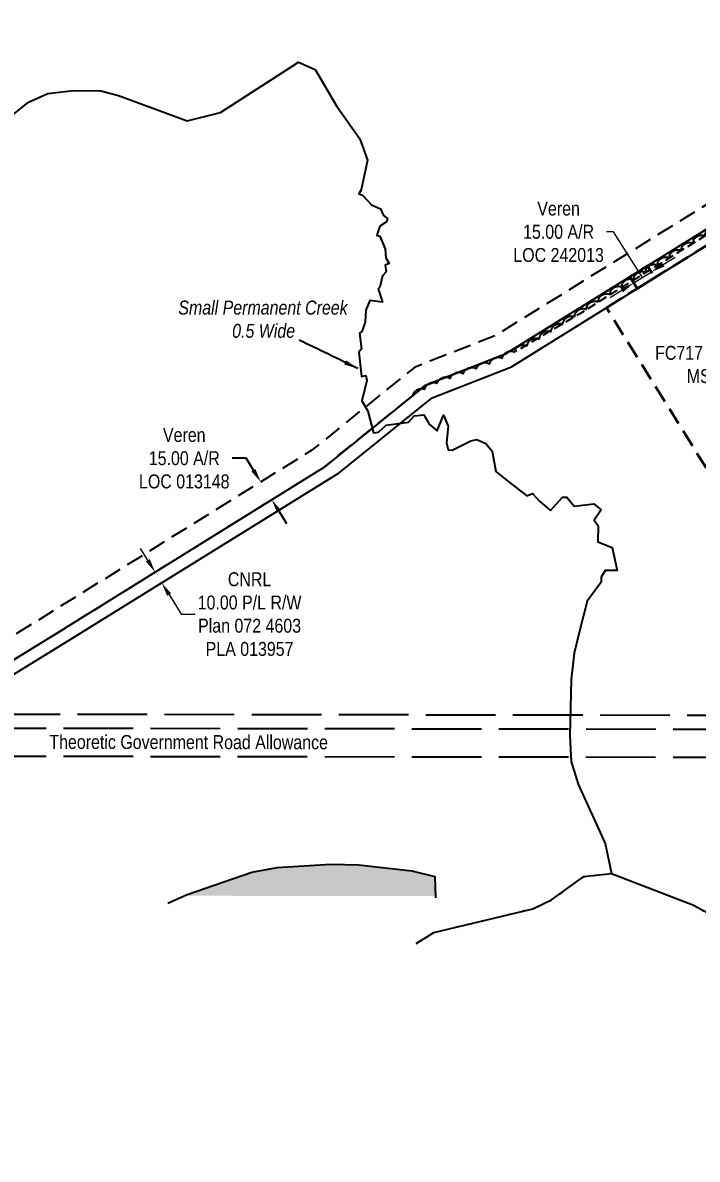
# Model space of a CAD drawing. Extents: x 487965 to 496519, y 6039746 to 6047500.
# Drawn here: x 490409 to 490893, y 6042283 to 6043098 of the extents above; entities that cross this region are included whole.
import ezdxf
from ezdxf.enums import TextEntityAlignment as Align

# ---------------------------------------------------------------- set-up
doc = ezdxf.new("R2010")
doc.units = 0
doc.header["$LTSCALE"] = 5
doc.header["$PDSIZE"] = 0.5
for name, pattern in [('0', [1, 1, 0]), ('foc-ACCESSROAD', [3.75, 2.5, -1.25]), ('foc-UNSURVEYED', [12.5, 10, -2.5]), ('foc-WHEELTRACKS', [2, 0.4, -1.6]), ('UG_PIPE', [1.875, 1.25, -0.625])]:
    doc.linetypes.add(name, pattern=pattern)
doc.layers.get('Defpoints').update_dxf_attribs({"color": 9})
for name, color, linetype in [('AS-PIPE-UG', 44, 'UG_PIPE'), ('C-AR', 13, 'foc-ACCESSROAD'), ('C-WS', 13, 'foc-ACCESSROAD'), ('F-RW', 190, 'Continuous'), ('L-ROAD-T', 7, 'Continuous'), ('L-USEC', 7, 'foc-UNSURVEYED'), ('T-BUSH', 110, '0'), ('T-WATER', 160, 'Continuous'), ('T-WATER-H', 133, 'Continuous'), ('T-WATER-P3', 160, 'foc-WHEELTRACKS'), ('T-WATER-T', 170, 'Continuous')]:
    doc.layers.add(name, color=color, linetype=linetype)
for name, color, linetype, lineweight in [('C-AR-T', 13, 'Continuous', 9), ('C-WS-T', 13, 'Continuous', 9), ('F-RW-T', 190, 'Continuous', 9)]:
    doc.layers.add(name, color=color, linetype=linetype, lineweight=lineweight)
doc.styles.add('80CG', font='ARIALN.TTF', dxfattribs={"height": 10})
doc.styles.add('80L', font='ARIALN.TTF', dxfattribs={"height": 10})
doc.styles.add('foc-LtypeFont', font='ARIALN.TTF', dxfattribs={"height": 7.35})
doc.linetypes.add('foc-TOPO-flowdirection-NOLINE', pattern='A,0,[">",foc-LtypeFont,S=0.3,R=0,X=0,Y=-0.945],-20,[">",foc-LtypeFont,S=0.3,R=0,X=0,Y=-0.945],0', length=20)
doc.dimstyles.new('Compass 5 000', dxfattribs={"dimscale": 5, "dimtxt": 9, "dimasz": 2, "dimexe": 0.2, "dimexo": 0.0625, "dimgap": 0.5, "dimtad": 0, "dimtih": 1, "dimtoh": 1, "dimzin": 0, "dimdsep": 46, "dimtxsty": '80CG', "dimcen": 0.1, "dimse1": 1, "dimse2": 1, "dimclrd": 256, "dimclrt": 256, "dimaunit": 1, "dimadec": 4, "dimazin": 0, "dimtfac": 0.06, "dimtofl": 0, "dimtmove": 0, "dimatfit": 1, "dimfxl": 0.2, "dimtolj": 1, "dimtzin": 0, "dimlwd": -1, "dimarcsym": 0})

# ---------------------------------------------------------------- blocks, each defined once
blk = doc.blocks.new('*D60')
at = {"layer": 'C-AR', "transparency": 16777216}
for p, q in [((490569.47, 6042785.59), (490559.47, 6042785.59)), ((490574.74, 6042777.1), (490569.47, 6042785.59)), ((490593.21, 6042747.37), (490598.48, 6042738.88))]:
    blk.add_line(p, q, dxfattribs=at)
for points in [[(490576.16, 6042777.98), (490573.33, 6042776.22), (490580.02, 6042768.6)], [(490594.62, 6042748.25), (490591.79, 6042746.49), (490587.93, 6042755.87)]]:
    blk.add_solid(points, dxfattribs=at)
at = {"layer": 'Defpoints', "color": 0, "transparency": 16777216}
for p in [(490580.02, 6042768.6), (490572.66, 6042764.03), (490580.57, 6042751.29)]:
    blk.add_point(p, dxfattribs=at)
at = {"layer": 'C-AR', "transparency": 16777216, "insert": (490525.15, 6042785.59), "char_height": 10, "attachment_point": 5, "style": '80CG'}
blk.add_mtext('\\A1;Veren\\P15.00 A/R\\PLOC 013148', dxfattribs=at)
blk = doc.blocks.new('*D103')
at = {"layer": 'C-AR-T', "transparency": 16777216}
for p, q in [((490833.09, 6042948.06), (490828.09, 6042948.06)), ((490854.03, 6042915.36), (490833.09, 6042948.06)), ((490868.88, 6042924.63), (490877.36, 6042929.93)), ((490847.67, 6042911.39), (490860.39, 6042919.33)), ((490839.19, 6042906.09), (490830.71, 6042900.8))]:
    blk.add_line(p, q, dxfattribs=at)
for points in [[(490867.99, 6042926.04), (490869.76, 6042923.22), (490860.39, 6042919.33)], [(490838.31, 6042907.51), (490840.07, 6042904.68), (490847.67, 6042911.39)]]:
    blk.add_solid(points, dxfattribs=at)
at = {"layer": 'Defpoints', "color": 0, "transparency": 16777216}
for p in [(490860.39, 6042919.33), (490860.5, 6042919.17), (490847.78, 6042911.22)]:
    blk.add_point(p, dxfattribs=at)
at = {"layer": 'C-AR-T', "transparency": 16777216, "insert": (490793.78, 6042948.06), "char_height": 10, "attachment_point": 5, "style": '80CG'}
blk.add_mtext('\\A1;Veren\\P15.00 A/R\\PLOC 242013', dxfattribs=at)
blk = doc.blocks.new('*D133')
at = {"layer": 'Defpoints', "color": 0, "transparency": 16777216}
for p in [(490508.67, 6042706.64), (490508.98, 6042696.25), (490513.41, 6042698.99)]:
    blk.add_point(p, dxfattribs=at)
at = {"layer": 'F-RW-T', "transparency": 16777216}
for p, q in [((490498.97, 6042712.39), (490493.71, 6042720.9)), ((490514.24, 6042687.74), (490522.93, 6042673.72)), ((490522.93, 6042673.72), (490532.93, 6042673.72))]:
    blk.add_line(p, q, dxfattribs=at)
for points in [[(490500.39, 6042713.27), (490497.56, 6042711.52), (490504.24, 6042703.89)], [(490515.66, 6042688.62), (490512.83, 6042686.87), (490508.98, 6042696.25)]]:
    blk.add_solid(points, dxfattribs=at)
at = {"layer": 'F-RW-T', "transparency": 16777216, "insert": (490572.01, 6042673.72), "char_height": 10, "attachment_point": 5, "style": '80CG'}
blk.add_mtext('\\A1;CNRL\\P10.00 P/L R/W\\PPlan 072 4603\\PPLA 013957', dxfattribs=at)

msp = doc.modelspace()

# ---------------------------------------------------------------- hatches: boundary and pattern name
at = {"layer": 'T-WATER-H'}
h = msp.add_hatch(color=256, dxfattribs=at)
h.dxf.hatch_style = 1
h.paths.add_polyline_path([(490688.568, 6042489.607), (490650.206, 6042493.901), (490630.333, 6042494.331), (490591.746, 6042491.966), (490573.734, 6042488.669), (490527.171, 6042472.457), (490525.407, 6042471.663), (490705.374, 6042471.409), (490705.069, 6042485.446)])

# ---------------------------------------------------------------- linework, layer by layer
at = {"layer": 'AS-PIPE-UG', "flags": 128}
msp.add_lwpolyline([(491309.446, 6043044.912), (491308.811, 6043044.571), (491307.319, 6043043.375), (491300.796, 6043038.883), (491295.976, 6043035.563), (491289.2, 6043030.803), (491284.658, 6043028.415), (491273.845, 6043026.435), (491262.943, 6043025.246), (491254.385, 6043025.505), (491244.557, 6043027.484), (491237.949, 6043029.337), (491232.752, 6043031.238), (491227.678, 6043036.176), (491223.169, 6043041.502), (491216.225, 6043051.122), (491211.715, 6043057.667), (491207.131, 6043064.389), (491201.594, 6043071.69), (491198.552, 6043076.565), (491191.143, 6043080.787), (491186.505, 6043082.741), (491176.168, 6043085.409), (491157.91, 6043084.414), (491142.453, 6043083.353), (491127.485, 6043077.974), (491118.222, 6043074.696), (491107.292, 6043072.212), (491104.063, 6043070.416), (491096.146, 6043067.957), (491088.641, 6043063.99), (491077.352, 6043055.787), (491048.844, 6043037.016), (491020.221, 6043019.048), (490997.614, 6043005.239), (490974.382, 6042991.277), (490947.59, 6042975.142), (490921.569, 6042959.26), (490898.495, 6042944.99), (490873.147, 6042929.156), (490834.883, 6042905.599), (490808.942, 6042889.217), (490779.149, 6042871.89), (490763.388, 6042862.323)], dxfattribs=at)
at = {"layer": 'C-AR', "flags": 128}
msp.add_lwpolyline([(489671.976, 6042369.939), (489748.456, 6042486.839), (489772.906, 6042510.673), (489802.761, 6042529.336), (489892.67, 6042578.69), (489920.669, 6042586.504), (489948.009, 6042586.021), (489973.272, 6042574.096), (490082.737, 6042507.983), (490118.674, 6042493.513), (490145.323, 6042491.002), (490180.227, 6042503.953), (490429.569, 6042657.508), (490625.298, 6042779.075), (490697.934, 6042837.737), (490755.424, 6042860.283), (490955.832, 6042984.667), (491095.504, 6043068.902), (491132.872, 6043083.507), (491181.289, 6043086.544), (491212.887, 6043082.334), (491212.878, 6043094.018), (491181.715, 6043098.133), (491123.254, 6043094.408), (491120.401, 6043094.226), (491086.205, 6043080.801), (490948.007, 6042997.455), (490748.679, 6042873.742), (490690.311, 6042850.851), (490616.6, 6042791.322), (490421.683, 6042670.259), (490173.625, 6042517.495), (490143.319, 6042506.249), (490122.252, 6042508.234), (490089.456, 6042521.44), (489980.366, 6042587.326), (489951.495, 6042600.954), (489918.746, 6042601.533), (489886.973, 6042592.665), (489795.175, 6042542.274), (489763.593, 6042522.532), (489736.812, 6042496.424), (489659.43, 6042378.147)], dxfattribs=at)
at = {"layer": 'C-AR', "lineweight": 40, "flags": 128}
msp.add_lwpolyline([(490850.193, 6042907.348), (490862.936, 6042915.262), (490857.637, 6042923.747), (490844.904, 6042915.819), (490849.924, 6042907.782)], dxfattribs=at)
at = {"layer": 'C-WS', "lineweight": 40}
msp.add_lwpolyline([(490828.086, 6042893.617), (490952.936, 6042971.229), (490979.718, 6042987.449), (491085.132, 6042812.688), (491084.626, 6042805.577), (490939.372, 6042715.051), (490828.086, 6042893.617)], close=True, dxfattribs=at)
at = {"layer": 'F-RW', "flags": 128}
for points in [[(490955.886, 6042984.681), (490755.424, 6042860.283), (490697.934, 6042837.737), (490625.298, 6042779.075), (490429.569, 6042657.508), (490180.227, 6042503.953)], [(490183.947, 6042496.223), (490434.329, 6042650.005), (490636.304, 6042775.117), (490703.016, 6042828.994), (490759.921, 6042851.311), (490952.936, 6042971.229)]]:
    msp.add_lwpolyline(points, dxfattribs=at)
at = {"layer": 'L-USEC'}
for p, q in [((490198.562, 6042602.306), (490993.901, 6042601.189)), ((490188.478, 6042592.257), (490993.887, 6042591.126)), ((490188.436, 6042572.14), (490993.859, 6042571.009))]:
    msp.add_line(p, q, dxfattribs=at)
at = {"layer": 'T-BUSH', "flags": 128}
msp.add_lwpolyline([(490689.133, 6042829.963, -0.5205671), (490697.762, 6042835.016, -0.5205671), (490706.709, 6042839.395, -0.5205671), (490716.099, 6042842.837, -0.5205671), (490725.488, 6042846.279, -0.5205671), (490734.877, 6042849.72, -0.5205671), (490744.266, 6042853.162, -0.5205671), (490753.36, 6042857.289, -0.5205671), (490762.316, 6042861.738, -0.5205671), (490771.272, 6042866.186, -0.5205671), (490779.959, 6042871.113, -0.5205671), (490788.407, 6042876.463, -0.5205671), (490796.855, 6042881.814, -0.5205671), (490805.303, 6042887.164, -0.5205671), (490813.752, 6042892.515, -0.5205671), (490822.2, 6042897.866, -0.5205671), (490830.648, 6042903.216, -0.5205671), (490839.096, 6042908.567, -0.5205671), (490847.592, 6042913.841, -0.5205671), (490856.121, 6042919.061, -0.5205671), (490864.65, 6042924.281, -0.5205671), (490873.18, 6042929.501, -0.5205671), (490881.709, 6042934.722, -0.5205671), (490890.239, 6042939.942, -0.5205671), (490898.768, 6042945.162, -0.5205671), (490907.297, 6042950.382, -0.5205671), (490915.827, 6042955.602, -0.5205671), (490924.356, 6042960.822, -0.5205671), (490932.85, 6042966.1, -0.5205671), (490941.333, 6042971.395, -0.5205671), (490949.816, 6042976.689, -0.5205671), (490958.3, 6042981.984, -0.5205671), (490966.783, 6042987.279, -0.5205671), (490975.266, 6042992.573, -0.5205671), (490983.75, 6042997.868, -0.5205671), (490992.233, 6043003.162, -0.5205671), (491000.717, 6043008.457, -0.5205671), (491009.2, 6043013.752, -0.5205671), (491017.683, 6043019.046, -0.5205671), (491026.167, 6043024.341, -0.5205671), (491034.712, 6043029.534, -0.5205671), (491043.298, 6043034.66, -0.5205671), (491051.884, 6043039.786, -0.5205671), (491060.47, 6043044.913, -0.5205671), (491069.056, 6043050.039, -0.5205671), (491077.743, 6043054.992, -0.5205671), (491086.459, 6043059.893, -0.5205671), (491095.176, 6043064.795, -0.5205671), (491103.892, 6043069.696, -0.5205671), (491111.782, 6043073.213, -0.5205671), (491111.604, 6043063.214, -0.5205671), (491111.38, 6043053.217, -0.5205671), (491111.057, 6043043.222, -0.5205671), (491108.271, 6043033.934, -0.5205671), (491105.113, 6043028.496, -0.5205671)], format="xyb", dxfattribs=at)
at = {"layer": 'T-WATER', "linetype": 'foc-TOPO-flowdirection-NOLINE', "flags": 128}
msp.add_lwpolyline([(490257.655, 6042940.224), (490284.417, 6042940.05), (490298.755, 6042945.89), (490351.734, 6042977.529), (490363.37, 6042986.967), (490391.661, 6043021.399), (490402.215, 6043031.976), (490413.312, 6043041.235), (490427.175, 6043047.434), (490445.542, 6043049.496), (490465.297, 6043049.28), (490477.869, 6043046.008), (490527.271, 6043027.745), (490551.225, 6043033.747), (490607.06, 6043069.843), (490619.109, 6043064.475), (490634.337, 6043038.496), (490651.143, 6043014.804), (490656.697, 6042999.542), (490652.15, 6042978.145), (490650.394, 6042975.305), (490652.965, 6042974.287), (490659.41, 6042967.463), (490665.879, 6042964.555), (490668.194, 6042959.802), (490670.954, 6042957.703), (490670.267, 6042955.363), (490665.54, 6042952.226), (490663.334, 6042945.765), (490665.545, 6042945.007), (490669.285, 6042935.985), (490669.809, 6042929.494), (490672.21, 6042925.4), (490669.37, 6042924.17), (490670.141, 6042919.368), (490667.425, 6042916.592), (490665.428, 6042908.494), (490664.395, 6042907.204), (490667.4, 6042897.567), (490658.374, 6042898.834), (490655.565, 6042891.97), (490655.041, 6042883.271), (490652.674, 6042876.67), (490650.929, 6042875.382), (490652.453, 6042864.142), (490650.473, 6042861.708), (490652.222, 6042844.316), (490655.445, 6042844.99), (490656.271, 6042841.498), (490652.511, 6042826.882), (490656.778, 6042819.291), (490660.902, 6042803.931), (490664.498, 6042804.415), (490670.049, 6042809.274), (490686.187, 6042811.572), (490690.073, 6042816.149), (490697.183, 6042816.745), (490700.937, 6042809.986), (490706.579, 6042805.353), (490711.131, 6042816.55), (490714.62, 6042808.592), (490713.448, 6042796.662), (490714.465, 6042791.673), (490717.517, 6042791.41), (490730.775, 6042798.144), (490735.199, 6042799.129), (490741.6, 6042796.109), (490746.027, 6042790.683), (490748.715, 6042776.186), (490758.24, 6042768.35), (490770.971, 6042758.587), (490774.942, 6042760.437), (490780.275, 6042754.496), (490788.086, 6042748.198), (490796.513, 6042757.636), (490799.789, 6042757.728), (490805.056, 6042751.319), (490819.128, 6042752.845), (490824.401, 6042748.675), (490819.306, 6042741.257), (490822.198, 6042737.027), (490821.892, 6042725.732), (490832.186, 6042721.665), (490835.728, 6042704.948), (490827.193, 6042705.111), (490824.414, 6042700.34), (490824.251, 6042696.772), (490814.244, 6042682.949), (490809.121, 6042662.373), (490805.016, 6042645.694), (490802.88, 6042626.845), (490801.877, 6042586.337), (490802.886, 6042568.043), (490807.745, 6042551.782), (490827.097, 6042509.145), (490831.661, 6042487.669)], dxfattribs=at)
at = {"layer": 'T-WATER', "flags": 128}
msp.add_lwpolyline([(490402.215, 6043031.976), (490413.312, 6043041.235), (490427.175, 6043047.434), (490445.542, 6043049.496), (490465.297, 6043049.28), (490477.869, 6043046.008), (490527.271, 6043027.745), (490551.225, 6043033.747), (490607.06, 6043069.843), (490619.109, 6043064.475), (490634.337, 6043038.496), (490651.143, 6043014.804), (490656.697, 6042999.542), (490652.15, 6042978.145), (490650.394, 6042975.305), (490652.965, 6042974.287), (490659.41, 6042967.463), (490665.879, 6042964.555), (490668.194, 6042959.802), (490670.954, 6042957.703), (490670.267, 6042955.363), (490665.54, 6042952.226), (490663.334, 6042945.765), (490665.545, 6042945.007), (490669.285, 6042935.985), (490669.809, 6042929.494), (490672.21, 6042925.4), (490669.37, 6042924.17), (490670.141, 6042919.368), (490667.425, 6042916.592), (490665.428, 6042908.494), (490664.395, 6042907.204), (490667.4, 6042897.567), (490658.374, 6042898.834), (490655.565, 6042891.97), (490655.041, 6042883.271), (490652.674, 6042876.67), (490650.929, 6042875.382), (490652.453, 6042864.142), (490650.473, 6042861.708), (490652.222, 6042844.316), (490655.445, 6042844.99), (490656.271, 6042841.498), (490652.511, 6042826.882), (490656.778, 6042819.291), (490660.902, 6042803.931), (490664.498, 6042804.415), (490670.049, 6042809.274), (490686.187, 6042811.572), (490690.073, 6042816.149), (490697.183, 6042816.745), (490700.937, 6042809.986), (490706.579, 6042805.353), (490711.131, 6042816.55), (490714.62, 6042808.592), (490713.448, 6042796.662), (490714.465, 6042791.673), (490717.517, 6042791.41), (490730.775, 6042798.144), (490735.199, 6042799.129), (490741.6, 6042796.109), (490746.027, 6042790.683), (490748.715, 6042776.186), (490758.24, 6042768.35), (490770.971, 6042758.587), (490774.942, 6042760.437), (490780.275, 6042754.496), (490788.086, 6042748.198), (490796.513, 6042757.636), (490799.789, 6042757.728), (490805.056, 6042751.319), (490819.128, 6042752.845), (490824.401, 6042748.675), (490819.306, 6042741.257), (490822.198, 6042737.027), (490821.892, 6042725.732), (490832.186, 6042721.665), (490835.728, 6042704.948), (490827.193, 6042705.111), (490824.414, 6042700.34), (490824.251, 6042696.772), (490814.244, 6042682.949), (490809.121, 6042662.373), (490805.016, 6042645.694), (490802.88, 6042626.845), (490801.877, 6042586.337), (490802.886, 6042568.043), (490807.745, 6042551.782), (490827.097, 6042509.145), (490831.661, 6042487.669)], dxfattribs=at)
at = {"layer": 'T-WATER'}
msp.add_lwpolyline([(490513.386, 6042466.255), (490527.171, 6042472.457), (490573.734, 6042488.669), (490591.746, 6042491.966), (490630.333, 6042494.331), (490650.206, 6042493.901), (490688.568, 6042489.607), (490705.069, 6042485.446), (490705.4, 6042470.238)], dxfattribs=at)
at = {"layer": 'T-WATER-P3', "flags": 128}
for points in [[(490831.661, 6042487.669), (490890.195, 6042465.095), (490905.008, 6042457.15), (490930.931, 6042438.437), (491028.466, 6042387.641), (491045.422, 6042364.846), (491059.99, 6042363.935), (491080.482, 6042385.589), (491094.77, 6042392.434), (491114.612, 6042391.167), (491161.729, 6042375.584), (491248.836, 6042359.495), (491274.477, 6042344.878), (491291, 6042348.526), (491319.709, 6042362.574), (491337.605, 6042358.85), (491351.822, 6042351.103), (491363.625, 6042341.214), (491378.329, 6042335.434), (491396.95, 6042333.606), (491424.748, 6042318.795), (491442.502, 6042314.353), (491481.978, 6042310.981), (491543.436, 6042309.27), (491559.5, 6042313.535), (491596.278, 6042337.103), (491607.981, 6042347.46), (491622.045, 6042374.495), (491631.953, 6042386.895), (491655.034, 6042405.097), (491675.153, 6042428.145), (491689.188, 6042434.58), (491707.96, 6042433.647), (491719.985, 6042442.913), (491737.327, 6042467.315), (491750.229, 6042475.83), (491781.068, 6042483.559), (491795.25, 6042476.596), (491811.388, 6042479.475), (491819.083, 6042492.189), (491825.111, 6042507.062), (491843.07, 6042508.8), (491856.244, 6042516.406), (491865.53, 6042528.164), (491877.112, 6042536.785), (491891.811, 6042530.824), (491906.559, 6042531.709), (491917.743, 6042540.941), (491928.171, 6042534.825), (491936.416, 6042522.773), (491952.434, 6042518.511), (491963.036, 6042508.664), (491969.56, 6042495.41), (491989.347, 6042474.683), (491991.031, 6042458.649), (491987.822, 6042443.622), (492001.332, 6042441.604), (492016.856, 6042445.947), (492035.306, 6042447.907), (492052.751, 6042445.038), (492066.507, 6042437.846), (492080.302, 6042410.414), (492077.517, 6042393.689), (492071.078, 6042379.072), (492054.134, 6042353.935), (492046.92, 6042339.522), (492045.836, 6042321.6), (492048.724, 6042303.844), (492059.306, 6042293.397), (492089.761, 6042282.581), (492107.32, 6042284.872), (492138.549, 6042293.492), (492149.525, 6042284.051), (492161.705, 6042287.186), (492170.635, 6042320.459), (492182.697, 6042329.003), (492198.408, 6042333.519), (492212.075, 6042341.588), (492254.994, 6042381.647), (492269.243, 6042389.093), (492280.808, 6042398.975), (492288.931, 6042411.855), (492297.229, 6042487.075), (492301.76, 6042503.981), (492308.851, 6042518.339), (492318.546, 6042529.665), (492335.523, 6042530.774), (492359.884, 6042512.055), (492373.149, 6042504.52), (492392.318, 6042501.857)], [(490691.681, 6042437.426), (490699.68, 6042442.448), (490704.185, 6042445.275), (490775.301, 6042462.36), (490788.787, 6042468.632), (490811.939, 6042485.391), (490831.661, 6042487.669)]]:
    msp.add_lwpolyline(points, dxfattribs=at)
at = {"layer": 'T-WATER-P3', "linetype": 'foc-TOPO-flowdirection-NOLINE', "flags": 128}
for points in [[(490831.661, 6042487.669), (490890.195, 6042465.095), (490905.008, 6042457.15), (490930.931, 6042438.437), (491028.466, 6042387.641), (491045.422, 6042364.846), (491059.99, 6042363.935), (491080.482, 6042385.589), (491094.77, 6042392.434), (491114.612, 6042391.167), (491161.729, 6042375.584), (491248.836, 6042359.495), (491274.477, 6042344.878), (491291, 6042348.526), (491319.709, 6042362.574), (491337.605, 6042358.85), (491351.822, 6042351.103), (491363.625, 6042341.214), (491378.329, 6042335.434), (491396.95, 6042333.606), (491424.748, 6042318.795), (491442.502, 6042314.353), (491481.978, 6042310.981), (491543.436, 6042309.27), (491559.5, 6042313.535), (491596.278, 6042337.103), (491607.981, 6042347.46), (491622.045, 6042374.495), (491631.953, 6042386.895), (491655.034, 6042405.097), (491675.153, 6042428.145), (491689.188, 6042434.58), (491707.96, 6042433.647), (491719.985, 6042442.913), (491737.327, 6042467.315), (491750.229, 6042475.83), (491781.068, 6042483.559), (491795.25, 6042476.596), (491811.388, 6042479.475), (491819.083, 6042492.189), (491825.111, 6042507.062), (491843.07, 6042508.8), (491856.244, 6042516.406), (491865.53, 6042528.164), (491877.112, 6042536.785), (491891.811, 6042530.824), (491906.559, 6042531.709), (491917.743, 6042540.941), (491928.171, 6042534.825), (491936.416, 6042522.773), (491952.434, 6042518.511), (491963.036, 6042508.664), (491969.56, 6042495.41), (491989.347, 6042474.683), (491991.031, 6042458.649), (491987.822, 6042443.622), (492001.332, 6042441.604), (492016.856, 6042445.947), (492035.306, 6042447.907), (492052.751, 6042445.038), (492066.507, 6042437.846), (492080.302, 6042410.414), (492077.517, 6042393.689), (492071.078, 6042379.072), (492054.134, 6042353.935), (492046.92, 6042339.522), (492045.836, 6042321.6), (492048.724, 6042303.844), (492059.306, 6042293.397), (492089.761, 6042282.581), (492107.32, 6042284.872), (492138.549, 6042293.492), (492149.525, 6042284.051), (492161.705, 6042287.186), (492170.635, 6042320.459), (492182.697, 6042329.003), (492198.408, 6042333.519), (492212.075, 6042341.588), (492254.994, 6042381.647), (492269.243, 6042389.093), (492280.808, 6042398.975), (492288.931, 6042411.855), (492297.229, 6042487.075), (492301.76, 6042503.981), (492308.851, 6042518.339), (492318.546, 6042529.665), (492335.523, 6042530.774), (492359.884, 6042512.055), (492373.149, 6042504.52), (492392.318, 6042501.857)], [(490691.681, 6042437.426), (490699.68, 6042442.448), (490704.185, 6042445.275), (490775.301, 6042462.36), (490788.787, 6042468.632), (490811.939, 6042485.391), (490831.661, 6042487.669)]]:
    msp.add_lwpolyline(points, dxfattribs=at)

# ---------------------------------------------------------------- texts
at = {"layer": 'C-WS-T', "insert": (490862.522, 6042882.909), "char_height": 9.99479, "attachment_point": 1, "style": '80L'}
msp.add_mtext_dynamic_manual_height_columns('\\pi40.22002;Veren\\P\\pi0.53062;FC717 3-17 (Surface)\\P\\pi23.28479;MSL 241488', width=110.13125, gutter_width=49.974, heights=[0], dxfattribs=at)
at = {"layer": 'L-ROAD-T', "style": '80L'}
msp.add_text('Theoretic Government Road Allowance', height=10, rotation=359.919534, dxfattribs=at).set_placement((490528.285, 6042581.943), align=Align.MIDDLE_CENTER)
at = {"layer": 'T-WATER-T', "insert": (490520.431, 6042898.727), "char_height": 9.99479, "attachment_point": 1, "style": '80L'}
msp.add_mtext_dynamic_manual_height_columns('\\pi0.45563;{\\fArial Narrow|b0|i1|c0|p34;Small Permanent Creek\\P\\pi39.07806;0.5 Wide}', width=122.24635, gutter_width=49.974, heights=[0], dxfattribs=at)

# ---------------------------------------------------------------- dimensions: what is measured, and where the dimension line sits
at = {"layer": 'C-AR', "color": 1}
dim = msp.add_aligned_dim(p1=(490580.566, 6042751.293), p2=(490572.656, 6042764.028), distance=-8.668, text='Veren\\P15.00 A/R\\PLOC 013148', dimstyle='Compass 5 000', dxfattribs=at)
dim.commit()
dim.dimension.update_dxf_attribs({"geometry": '*D60', "text_midpoint": (490525.153, 6042785.591)})
at = {"layer": 'C-AR-T'}
dim = msp.add_linear_dim(base=(490860.394, 6042919.333), p1=(490847.775, 6042911.221), p2=(490860.498, 6042919.166), angle=31.981544, text='Veren\\P15.00 A/R\\PLOC 242013', dimstyle='Compass 5 000', override={"dimtmove": 1}, dxfattribs=at)
dim.commit()
dim.dimension.update_dxf_attribs({"geometry": '*D103', "text_midpoint": (490825.585, 6042948.064), "dimtype": 161})
at = {"layer": 'F-RW-T'}
dim = msp.add_linear_dim(base=(490508.978, 6042696.246), p1=(490508.672, 6042706.639), p2=(490513.41, 6042698.991), angle=301.775779, text='CNRL\\P10.00 P/L R/W\\PPlan 072 4603\\PPLA 013957', dimstyle='Compass 5 000', dxfattribs=at)
dim.commit()
dim.dimension.update_dxf_attribs({"geometry": '*D133', "text_midpoint": (490572.015, 6042673.723), "dimtype": 161})

# ---------------------------------------------------------------- leaders
at = {"layer": 'T-WATER-T', "path_type": 1}
msp.add_leader([(490649.62, 6042850), (490607.619, 6042870.381)], dimstyle='Compass 5 000', override={"dimgap": 0.5, "dimtad": 0}, dxfattribs=at)

doc.saveas('drawing.dxf')
